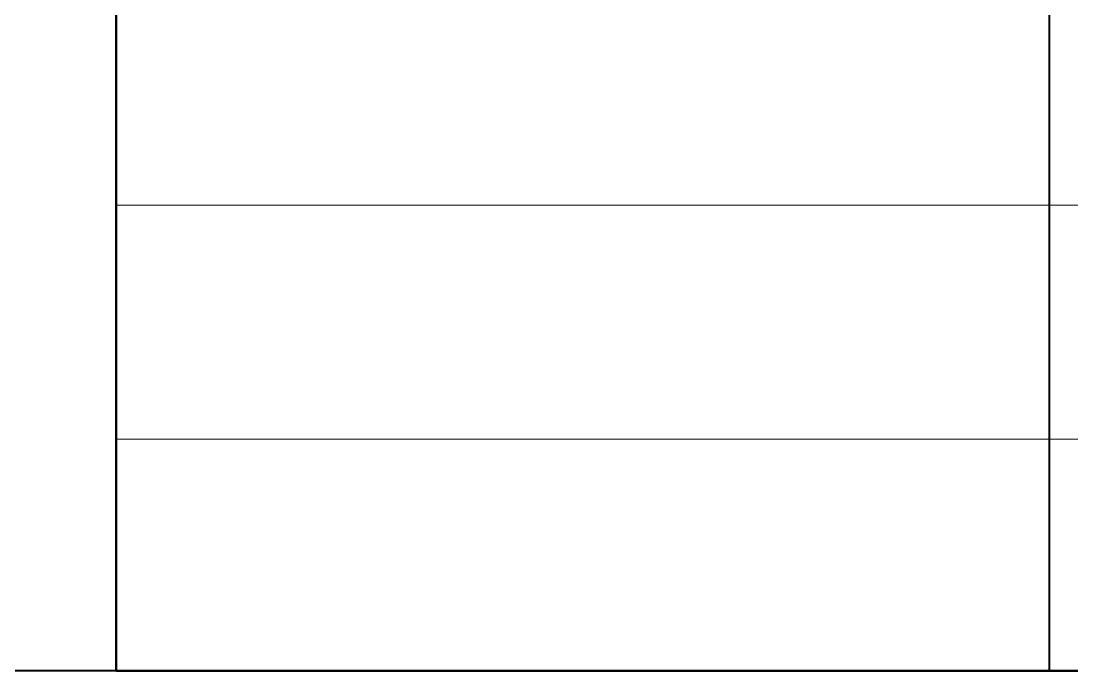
# Model space of a CAD drawing. Header units: millimetres. Extents: x 1372 to 666090, y 1285 to 31551.
# Drawn here: x 522838 to 525070, y 2747 to 4127 of the extents above; entities that cross this region are included whole.
import ezdxf

# ---------------------------------------------------------------- set-up
doc = ezdxf.new("R2010")
doc.units = ezdxf.units.MM
for name, color, linetype in [('PDF _0_Ном._пера__1', 7, 'Continuous'), ('PDF _2D-чертеж - Общий_Ном._пера__21', 7, 'Continuous'), ('PDF _ar_note_Ном._пера__252_Ном._пера__7', 7, 'Continuous')]:
    doc.layers.add(name, color=color, linetype=linetype)

msp = doc.modelspace()

# ---------------------------------------------------------------- linework, layer by layer
at = {"layer": 'PDF _0_Ном._пера__1', "lineweight": 20}
for points in [[(523040, 3736), (529476.1, 3736)], [(523040, 3239.6), (529476.1, 3239.6)]]:
    msp.add_lwpolyline(points, dxfattribs=at)
at = {"layer": 'PDF _2D-чертеж - Общий_Ном._пера__21', "lineweight": 40}
for points in [[(502246.6, 30865.3), (541355.6, 30865.3), (541355.6, 2747.4), (502246.6, 2747.4)], [(541355.6, 8190.8), (541355.6, 2747.4), (523040, 2747.4), (523040, 8190.8), (541355.6, 8190.8), (541355.6, 2747.4), (523040, 2747.4), (523040, 8190.8), (541355.6, 8190.8), (523040, 8190.8), (523040, 2747.4), (541355.6, 2747.4)], [(541355.6, 8190.8), (523040, 8190.8), (523040, 2747.4), (541355.6, 2747.4)]]:
    msp.add_lwpolyline(points, close=True, dxfattribs=at)
msp.add_lwpolyline([(525021.3, 8190.8), (525021.3, 2747.4)], dxfattribs=at)
at = {"layer": 'PDF _ar_note_Ном._пера__252_Ном._пера__7', "lineweight": 20}
msp.add_lwpolyline([(523040, 2747.4), (541355.6, 2747.4), (541355.6, 8190.8)], dxfattribs=at)

doc.saveas('drawing.dxf')
